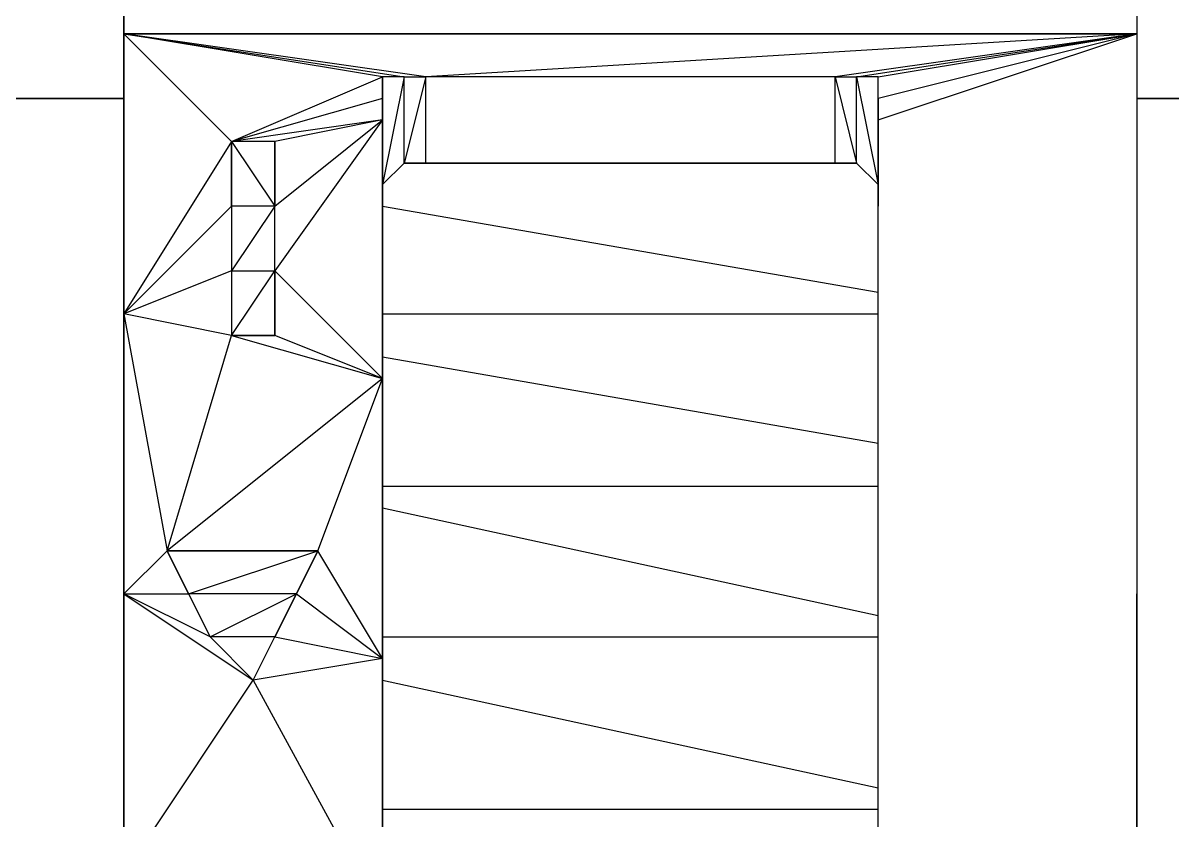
# Model space of a CAD drawing. Extents: x 0 to 75, y 0 to 130.
# Drawn here: x 24.46 to 48.92, y 59.49 to 76.47 of the extents above; entities that cross this region are included whole.
import ezdxf

# ---------------------------------------------------------------- set-up
doc = ezdxf.new("R2010")
doc.units = 0

# ---------------------------------------------------------------- blocks, each defined once
blk = doc.blocks.new('ezc100-1')
at = {"extrusion": (0, -2e-16, -1)}
for p, q in [((-23727.878, 27713.807), (-23727.878, 27709.193)), ((-23727.878, 27710.569), (-23727.878, 27713.807)), ((-23727.878, 27710.569), (-23727.878, 27711.028)), ((-23727.878, 27710.569), (-23727.878, 27711.028)), ((-23706.314, 27711.028), (-23706.314, 27710.569)), ((-23706.314, 27711.028), (-23706.314, 27710.569)), ((-23727.878, 27704.605), (-23727.878, 27710.569)), ((-23706.314, 27710.569), (-23727.878, 27710.569)), ((-23725.584, 27708.275), (-23727.878, 27710.569)), ((-23727.878, 27710.569), (-23721.913, 27709.651)), ((-23722.372, 27709.651), (-23727.878, 27710.569)), ((-23727.878, 27704.605), (-23727.878, 27710.569)), ((-23727.878, 27710.569), (-23706.314, 27710.569)), ((-23721.454, 27709.651), (-23727.878, 27710.569)), ((-23727.878, 27710.569), (-23727.878, 27710.569)), ((-23706.314, 27710.569), (-23721.454, 27709.651)), ((-23706.314, 27710.569), (-23712.737, 27709.651)), ((-23712.279, 27709.651), (-23706.314, 27710.569)), ((-23706.314, 27710.569), (-23711.82, 27709.193)), ((-23711.82, 27709.651), (-23706.314, 27710.569)), ((-23711.82, 27708.734), (-23706.314, 27710.569)), ((-23706.314, 27710.569), (-23706.314, 27704.605)), ((-23706.314, 27710.569), (-23706.314, 27704.605)), ((-23706.314, 27710.569), (-23706.314, 27710.569)), ((-23725.584, 27708.275), (-23722.372, 27709.651)), ((-23722.372, 27707.357), (-23722.372, 27709.651)), ((-23722.372, 27709.651), (-23722.372, 27707.357)), ((-23721.913, 27709.651), (-23722.372, 27707.357)), ((-23722.372, 27709.651), (-23722.372, 27709.193)), ((-23722.372, 27709.651), (-23722.372, 27709.651)), ((-23721.913, 27709.651), (-23722.372, 27709.651)), ((-23721.913, 27709.651), (-23721.454, 27709.651)), ((-23721.454, 27709.651), (-23721.913, 27707.816)), ((-23721.913, 27707.816), (-23721.913, 27709.651)), ((-23721.454, 27707.816), (-23721.454, 27709.651)), ((-23712.737, 27709.651), (-23721.454, 27709.651)), ((-23712.737, 27707.816), (-23712.737, 27709.651)), ((-23712.737, 27709.651), (-23712.279, 27707.816)), ((-23712.737, 27709.651), (-23712.279, 27709.651)), ((-23712.279, 27707.816), (-23712.279, 27709.651)), ((-23712.279, 27709.651), (-23711.82, 27707.357)), ((-23711.82, 27709.651), (-23712.279, 27709.651)), ((-23711.82, 27707.357), (-23711.82, 27709.651)), ((-23711.82, 27709.193), (-23711.82, 27709.651)), ((-23751.735, 27709.193), (-23727.878, 27709.193)), ((-23727.878, 27709.193), (-23751.735, 27709.193)), ((-23727.878, 27709.193), (-23727.878, 27680.262)), ((-23722.372, 27709.193), (-23725.584, 27708.275)), ((-23722.372, 27707.357), (-23722.372, 27709.193)), ((-23722.372, 27709.193), (-23722.372, 27706.899)), ((-23722.372, 27709.193), (-23722.372, 27708.734)), ((-23711.82, 27707.357), (-23711.82, 27709.193)), ((-23711.82, 27709.193), (-23711.82, 27706.899)), ((-23711.82, 27708.734), (-23711.82, 27709.193)), ((-23706.314, 27709.193), (-23682.43, 27709.193)), ((-23682.43, 27709.193), (-23706.314, 27709.193)), ((-23722.372, 27708.734), (-23725.584, 27708.275)), ((-23722.372, 27708.734), (-23724.666, 27708.275)), ((-23722.372, 27708.734), (-23724.666, 27705.522)), ((-23724.666, 27706.899), (-23722.372, 27708.734)), ((-23722.372, 27703.228), (-23722.372, 27708.734)), ((-23722.372, 27708.734), (-23722.372, 27703.228)), ((-23711.82, 27703.228), (-23711.82, 27708.734)), ((-23711.82, 27703.228), (-23711.82, 27708.734)), ((-23725.584, 27708.275), (-23727.878, 27704.605)), ((-23724.666, 27708.275), (-23725.584, 27708.275)), ((-23725.584, 27708.275), (-23725.584, 27706.899)), ((-23724.666, 27708.275), (-23725.584, 27708.275)), ((-23725.584, 27706.899), (-23725.584, 27708.275)), ((-23725.584, 27708.275), (-23724.666, 27706.899)), ((-23724.666, 27706.899), (-23724.666, 27708.275)), ((-23724.666, 27706.899), (-23724.666, 27708.275)), ((-23724.666, 27708.275), (-23724.666, 27706.899)), ((-23721.913, 27707.816), (-23722.372, 27707.357)), ((-23721.913, 27707.816), (-23712.279, 27707.816)), ((-23721.454, 27707.816), (-23721.913, 27707.816)), ((-23712.737, 27707.816), (-23721.454, 27707.816)), ((-23712.279, 27707.816), (-23712.737, 27707.816)), ((-23711.82, 27707.357), (-23712.279, 27707.816)), ((-23722.372, 27706.899), (-23722.372, 27707.357)), ((-23711.82, 27706.899), (-23711.82, 27707.357)), ((-23727.878, 27704.605), (-23725.584, 27706.899)), ((-23724.666, 27706.899), (-23725.584, 27705.522)), ((-23725.584, 27706.899), (-23725.584, 27705.522)), ((-23724.666, 27706.899), (-23725.584, 27706.899)), ((-23725.584, 27706.899), (-23725.584, 27705.522)), ((-23724.666, 27705.522), (-23724.666, 27706.899)), ((-23724.666, 27705.522), (-23724.666, 27706.899)), ((-23724.666, 27705.522), (-23724.666, 27706.899)), ((-23722.372, 27706.899), (-23711.82, 27705.063)), ((-23725.584, 27705.522), (-23727.878, 27704.605)), ((-23725.584, 27705.522), (-23724.666, 27705.522)), ((-23725.584, 27705.522), (-23725.584, 27704.146)), ((-23725.584, 27705.522), (-23725.584, 27704.146)), ((-23725.584, 27704.146), (-23724.666, 27705.522)), ((-23724.666, 27704.146), (-23724.666, 27705.522)), ((-23724.666, 27705.522), (-23724.666, 27704.146)), ((-23724.666, 27704.146), (-23724.666, 27705.522)), ((-23724.666, 27705.522), (-23724.666, 27705.522)), ((-23724.666, 27704.146), (-23724.666, 27705.522)), ((-23724.666, 27705.522), (-23722.372, 27703.228)), ((-23727.878, 27698.64), (-23727.878, 27704.605)), ((-23727.878, 27704.605), (-23726.96, 27699.558)), ((-23725.584, 27704.146), (-23727.878, 27704.605)), ((-23727.878, 27698.64), (-23727.878, 27704.605)), ((-23722.372, 27704.605), (-23711.82, 27704.605)), ((-23706.314, 27704.605), (-23706.314, 27698.64)), ((-23706.314, 27704.605), (-23706.314, 27698.64)), ((-23726.96, 27699.558), (-23725.584, 27704.146)), ((-23725.584, 27704.146), (-23724.666, 27704.146)), ((-23725.584, 27704.146), (-23722.372, 27703.228)), ((-23724.666, 27704.146), (-23725.584, 27704.146)), ((-23722.372, 27703.228), (-23724.666, 27704.146)), ((-23722.372, 27703.687), (-23711.82, 27701.852)), ((-23722.372, 27703.228), (-23726.96, 27699.558)), ((-23723.748, 27699.558), (-23722.372, 27703.228)), ((-23722.372, 27703.228), (-23722.372, 27697.264)), ((-23722.372, 27697.264), (-23722.372, 27703.228)), ((-23711.82, 27697.264), (-23711.82, 27703.228)), ((-23711.82, 27697.264), (-23711.82, 27703.228)), ((-23722.372, 27700.934), (-23711.82, 27700.934)), ((-23722.372, 27700.476), (-23711.82, 27698.182)), ((-23726.96, 27699.558), (-23727.878, 27698.64)), ((-23726.501, 27698.64), (-23726.96, 27699.558)), ((-23726.96, 27699.558), (-23723.748, 27699.558)), ((-23723.748, 27699.558), (-23726.96, 27699.558)), ((-23726.96, 27699.558), (-23726.501, 27698.64)), ((-23726.501, 27698.64), (-23723.748, 27699.558)), ((-23723.748, 27699.558), (-23724.207, 27698.64)), ((-23724.207, 27698.64), (-23723.748, 27699.558)), ((-23722.372, 27697.264), (-23723.748, 27699.558)), ((-23726.042, 27697.723), (-23727.878, 27698.64)), ((-23727.878, 27698.64), (-23726.501, 27698.64)), ((-23727.878, 27692.676), (-23727.878, 27698.64)), ((-23727.878, 27698.64), (-23725.125, 27696.805)), ((-23727.878, 27692.676), (-23727.878, 27698.64)), ((-23724.207, 27698.64), (-23726.501, 27698.64)), ((-23726.501, 27698.64), (-23726.042, 27697.723)), ((-23726.501, 27698.64), (-23726.042, 27697.723)), ((-23726.042, 27697.723), (-23724.207, 27698.64)), ((-23724.207, 27698.64), (-23724.666, 27697.723)), ((-23724.666, 27697.723), (-23724.207, 27698.64)), ((-23724.207, 27698.64), (-23722.372, 27697.264)), ((-23706.314, 27698.64), (-23706.314, 27692.676)), ((-23706.314, 27692.676), (-23706.314, 27698.64)), ((-23724.666, 27697.723), (-23726.042, 27697.723)), ((-23726.042, 27697.723), (-23725.125, 27696.805)), ((-23725.125, 27696.805), (-23726.042, 27697.723)), ((-23725.125, 27696.805), (-23724.666, 27697.723)), ((-23725.125, 27696.805), (-23724.666, 27697.723)), ((-23724.666, 27697.723), (-23722.372, 27697.264)), ((-23722.372, 27697.723), (-23711.82, 27697.723)), ((-23722.372, 27697.264), (-23725.125, 27696.805)), ((-23722.372, 27691.759), (-23722.372, 27697.264)), ((-23722.372, 27697.264), (-23722.372, 27691.759)), ((-23711.82, 27691.759), (-23711.82, 27697.264)), ((-23711.82, 27691.759), (-23711.82, 27697.264)), ((-23727.878, 27692.676), (-23725.125, 27696.805)), ((-23725.125, 27696.805), (-23722.372, 27691.759)), ((-23722.372, 27696.805), (-23711.82, 27694.511)), ((-23722.372, 27694.052), (-23711.82, 27694.052))]:
    blk.add_line(p, q, dxfattribs=at)

msp = doc.modelspace()

# ---------------------------------------------------------------- block references
msp.add_blockref('ezc100-1', (23754.487, -27634.329))

doc.saveas('drawing.dxf')
